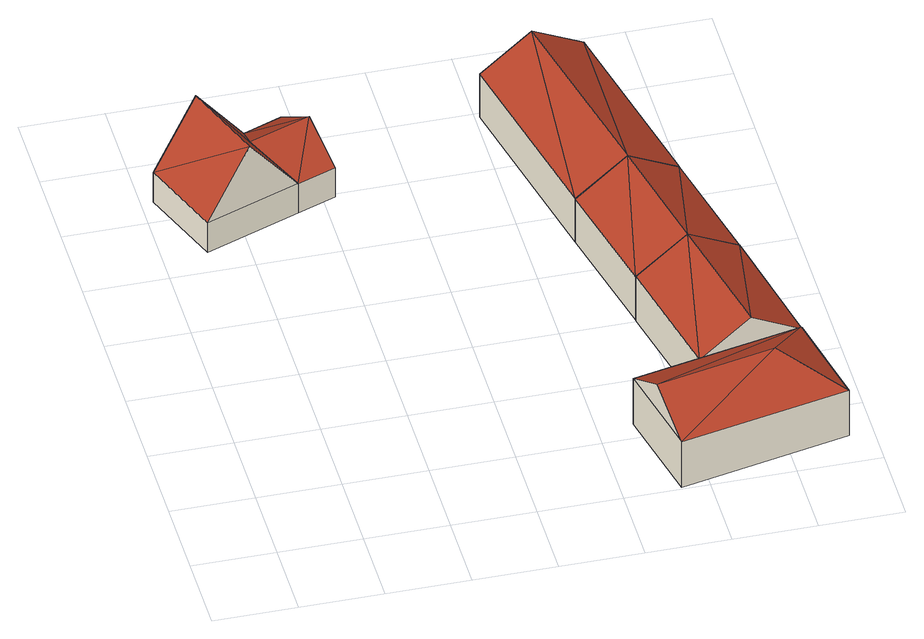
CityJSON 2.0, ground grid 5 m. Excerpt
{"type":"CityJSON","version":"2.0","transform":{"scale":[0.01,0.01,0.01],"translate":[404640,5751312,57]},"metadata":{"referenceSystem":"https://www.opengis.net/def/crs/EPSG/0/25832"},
"CityObjects":{
"building1":{"type":"Building","attributes":{"Gemeindeschluessel":"05515000","Geometrietyp2DReferenz":"3000","function":"31001_2700"},"children":["building1-1","building1-2"]},
"building1-1":{"type":"BuildingPart","attributes":{"roofType":"3100","measuredHeight":6.37},"parents":["building1"],"geometry":[{"type":"Solid","lod":"2","boundaries":[[[[0,1,2,3]],[[4,5,1,0]],[[3,2,6,7,8]],[[0,9,4]],[[8,10,3]],[[10,9,0]],[[0,3,10]],[[8,4,9]],[[9,10,8]],[[1,5,6,2]],[[4,8,7]],[[6,5,4,7]]]],"semantics":{"surfaces":[{"type":"WallSurface"},{"type":"RoofSurface"},{"type":"GroundSurface"},{"type":"ClosureSurface"}],"values":[[0,0,0,0,0,1,1,1,1,2,0,3]]}}]},
"building1-2":{"type":"BuildingPart","attributes":{"roofType":"5000","measuredHeight":4.06},"parents":["building1"],"geometry":[{"type":"Solid","lod":"2","boundaries":[[[[11,12,5,4]],[[13,14,12,11]],[[7,6,14,13]],[[15,4,7]],[[16,7,13]],[[15,7,16]],[[11,4,16]],[[15,16,4]],[[16,13,11]],[[5,12,14,6]],[[5,6,7,4]]]],"semantics":{"surfaces":[{"type":"WallSurface"},{"type":"RoofSurface"},{"type":"GroundSurface"},{"type":"ClosureSurface"}],"values":[[0,0,0,1,1,1,1,1,0,2,3]]}}]},
"building2":{"type":"Building","attributes":{"Gemeindeschluessel":"05515000","Geometrietyp2DReferenz":"3000","function":"31001_1310","roofType":"5000","measuredHeight":5.12},"geometry":[{"type":"Solid","lod":"2","boundaries":[[[[17,18,19,20]],[[21,22,18,17]],[[23,24,22,21]],[[25,26,24,23]],[[20,19,26,25]],[[27,17,28]],[[28,29,27]],[[30,29,28]],[[28,31,25,30]],[[21,27,29]],[[23,21,29]],[[29,30,23]],[[31,20,25]],[[31,28,17,20]],[[27,21,17]],[[30,25,23]],[[18,22,24,26,19]]]],"semantics":{"surfaces":[{"type":"WallSurface"},{"type":"RoofSurface"},{"type":"GroundSurface"}],"values":[[0,0,0,0,0,1,1,1,1,1,1,1,0,0,0,0,2]]}}]},
"building3":{"type":"Building","attributes":{"Gemeindeschluessel":"05515000","Geometrietyp2DReferenz":"3000","function":"31001_2700","roofType":"3100","measuredHeight":5.12},"geometry":[{"type":"Solid","lod":"2","boundaries":[[[[32,18,33,34]],[[35,19,18,32]],[[36,37,19,35]],[[34,33,37,36]],[[32,38,35]],[[36,39,34]],[[38,32,34]],[[34,39,38]],[[35,38,39]],[[39,36,35]],[[18,19,37,33]]]],"semantics":{"surfaces":[{"type":"WallSurface"},{"type":"RoofSurface"},{"type":"GroundSurface"}],"values":[[0,0,0,0,0,0,1,1,1,1,2]]}}]},
"building4":{"type":"Building","attributes":{"Gemeindeschluessel":"05515000","Geometrietyp2DReferenz":"3000","function":"31001_2700","roofType":"3100","measuredHeight":5.09},"geometry":[{"type":"Solid","lod":"2","boundaries":[[[[40,41,42,43]],[[44,45,41,40]],[[46,47,45,44]],[[43,42,47,46]],[[40,48,44]],[[46,49,43]],[[48,40,43]],[[43,49,48]],[[44,48,49]],[[49,46,44]],[[41,45,47,42]]]],"semantics":{"surfaces":[{"type":"WallSurface"},{"type":"RoofSurface"},{"type":"GroundSurface"}],"values":[[0,0,0,0,0,0,1,1,1,1,2]]}}]},
"building5":{"type":"Building","attributes":{"Gemeindeschluessel":"05515000","Geometrietyp2DReferenz":"3000","function":"31001_2460","roofType":"3100","measuredHeight":5.09},"geometry":[{"type":"Solid","lod":"2","boundaries":[[[[50,51,47,52]],[[53,54,51,50]],[[55,42,54,53]],[[52,47,42,55]],[[50,56,53]],[[55,49,52]],[[52,49,56]],[[56,50,52]],[[49,55,53]],[[53,56,49]],[[51,54,42,47]]]],"semantics":{"surfaces":[{"type":"WallSurface"},{"type":"RoofSurface"},{"type":"GroundSurface"}],"values":[[0,0,0,0,0,0,1,1,1,1,2]]}}]}
},
"vertices":[
[72,3170,224],[72,3170,10],[262,2665,10],[262,2665,224],[646,3385,224],[646,3385,10],[837,2882,10],[837,2882,221],[837,2882,224],[343,3272,647],[526,2764,647],
[883,3474,224],[883,3474,10],[1072,2970,221],[1072,2970,10],[605,3075,416],[981,3213,416],
[3236,835,333],[3236,835,6],[2612,708,6],[2612,708,333],[3357,234,333],[3357,234,6],[2338,15,333],[2338,15,6],[2209,625,333],[2209,625,6],[3356,238,334],[3228,833,340],[2990,476,518],[2272,325,518],[2612,708,336],
[3236,835,323],[3074,1640,6],[3074,1640,323],[2612,708,323],[2442,1509,323],[2442,1509,6],[2924,771,518],[2758,1575,518],
[3074,1640,321],[3074,1640,11],[2914,2395,11],[2914,2395,321],[2442,1509,321],[2442,1509,11],[2281,2260,321],[2281,2260,11],[2758,1575,519],[2598,2327,519],
[2027,3460,323],[2027,3460,11],[2281,2260,323],[2660,3592,323],[2660,3592,11],[2914,2395,323],[2343,3526,519]
]}
